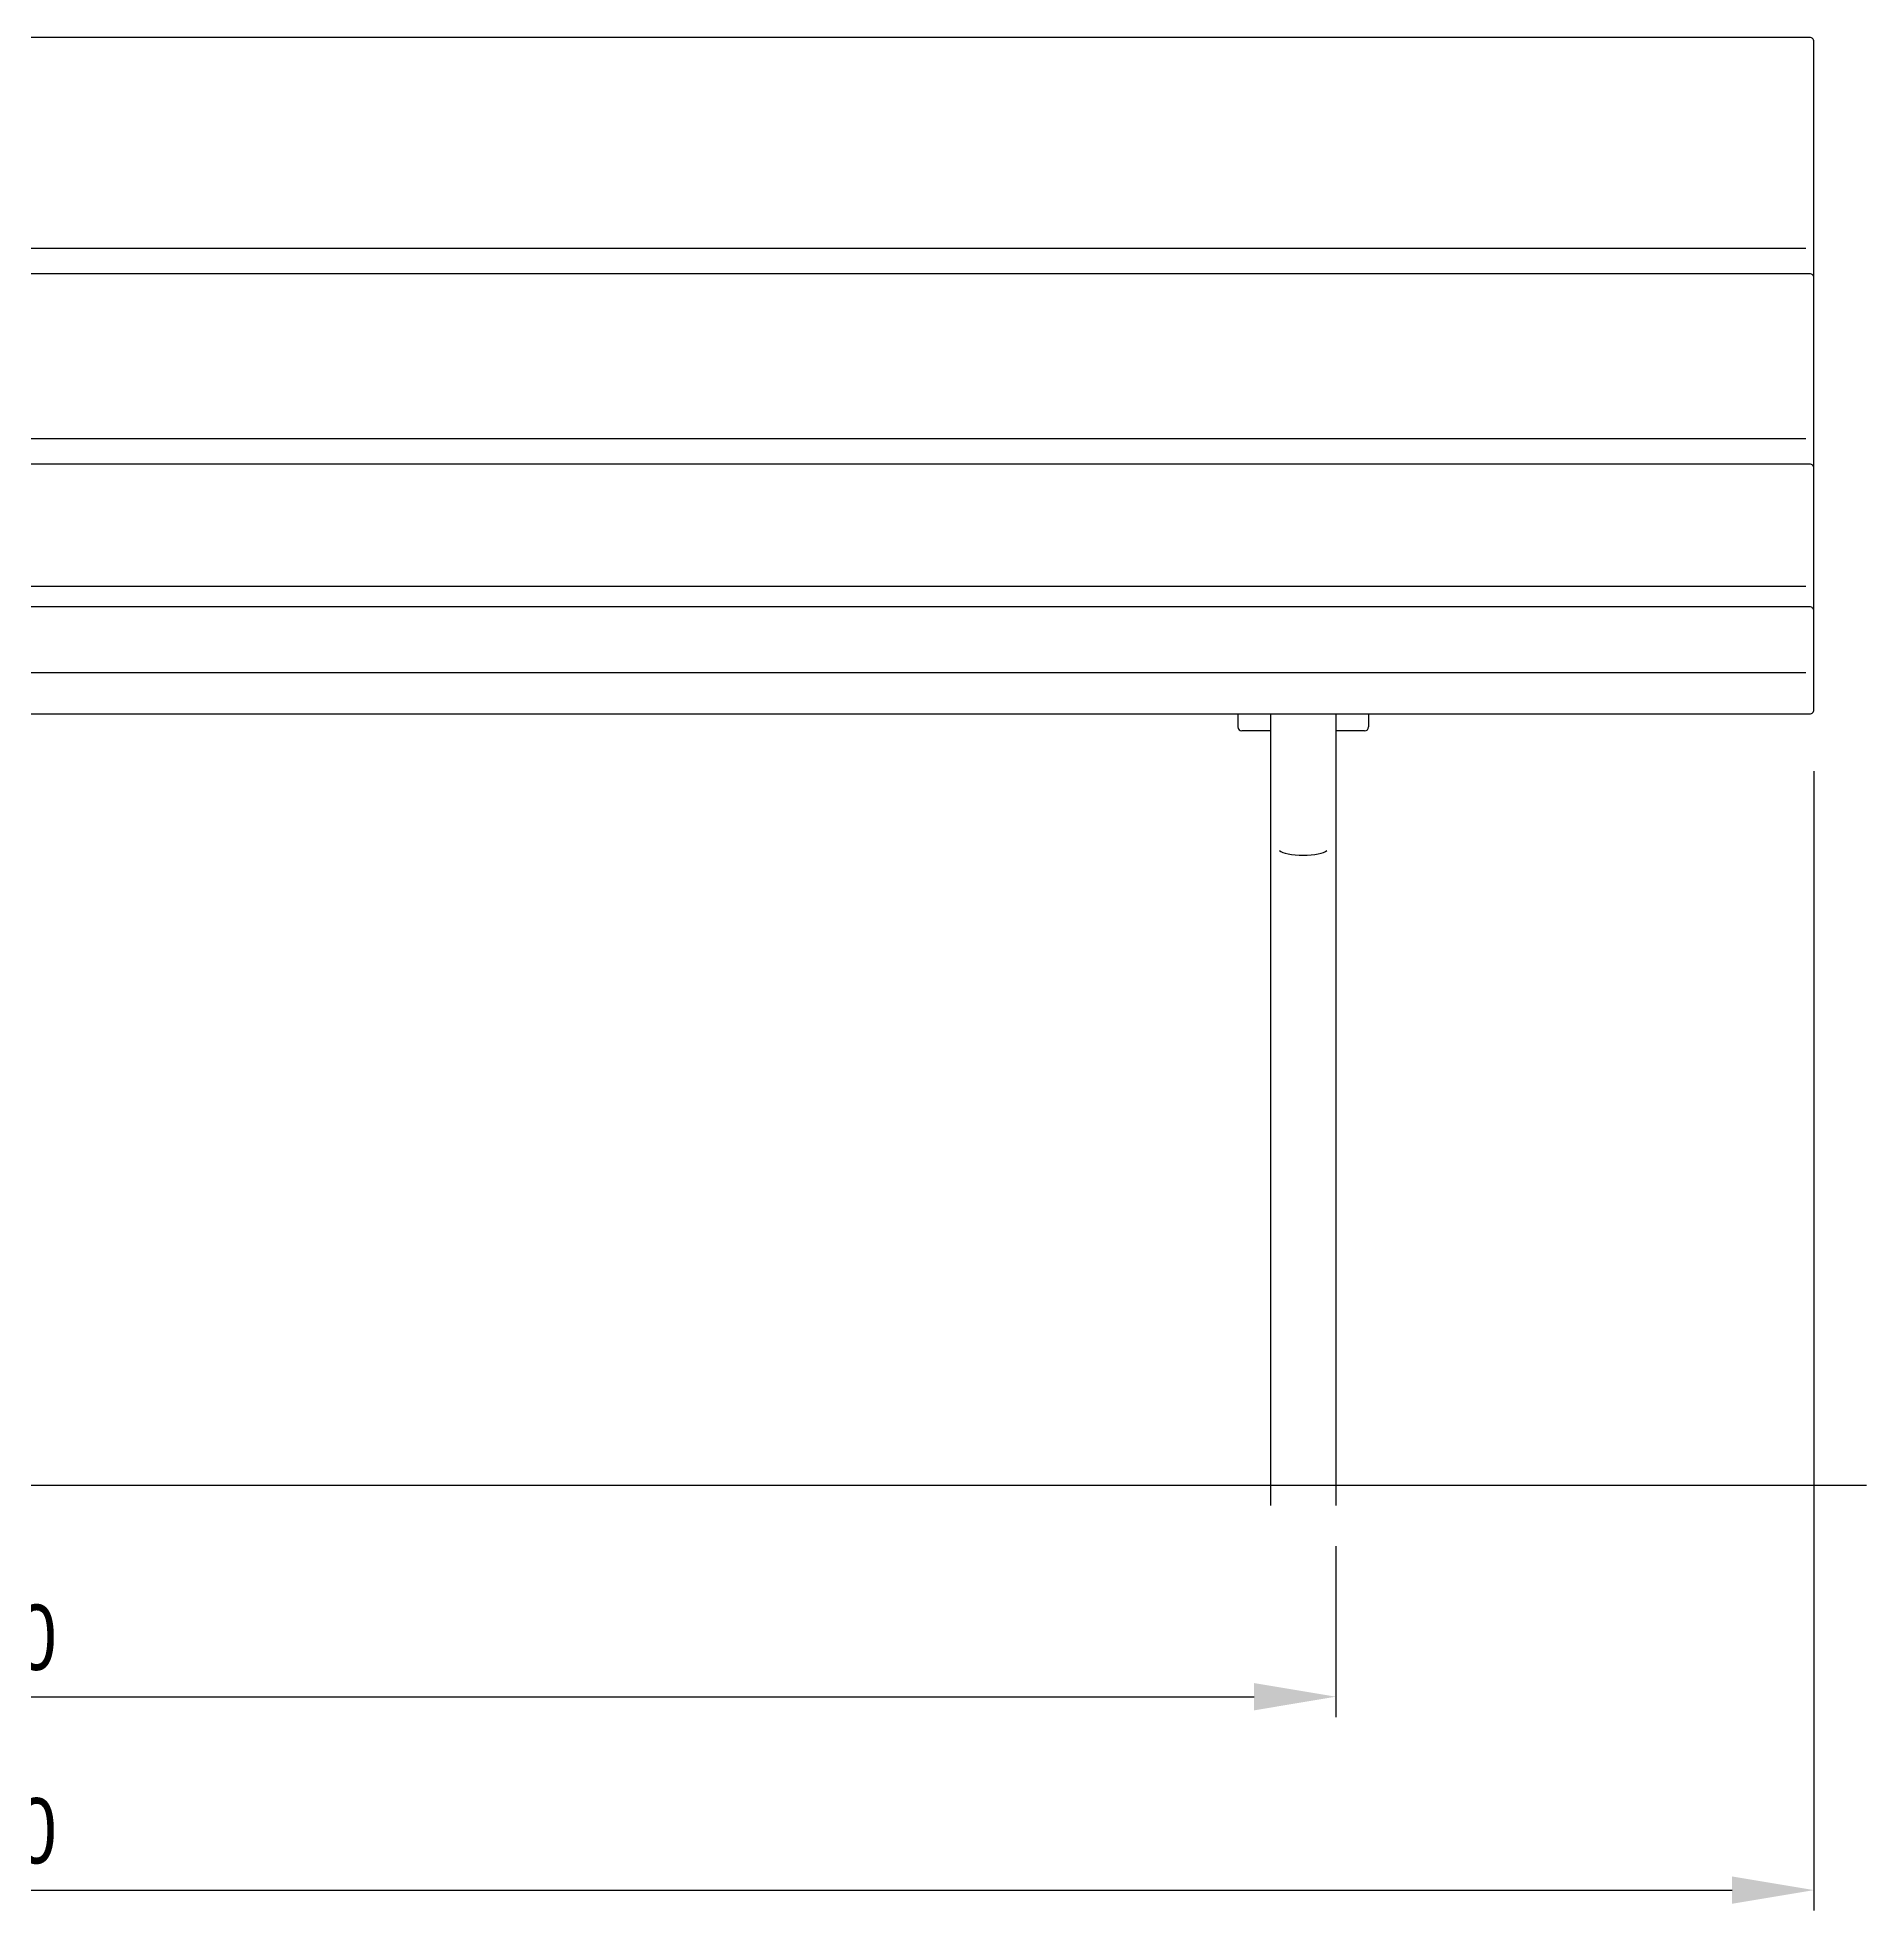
# Model space of a CAD drawing. Header units: millimetres. Extents: x 5064 to 11004, y 3085 to 7285.
# Drawn here: x 7822 to 8718, y 5802 to 6719 of the extents above; entities that cross this region are included whole.
import ezdxf

# ---------------------------------------------------------------- set-up
doc = ezdxf.new("R2010")
doc.units = ezdxf.units.MM
doc.header["$LTSCALE"] = 0.3
doc.styles.add('SEACAD_Arial', font='arial.ttf', dxfattribs={"width": 0.8})
doc.dimstyles.new('ISO-25', dxfattribs={"dimtxt": 1.6, "dimasz": 2, "dimexe": 0.5, "dimexo": 1.5, "dimtad": 1, "dimdec": 0, "dimtxsty": 'SEACAD_Arial', "dimcen": 2, "dimadec": 0, "dimazin": 0, "dimtfac": 1, "dimtdec": 0, "dimtmove": 0, "dimatfit": 3, "dimfxl": 1, "dimarcsym": 0})

# ---------------------------------------------------------------- blocks, each defined once
blk = doc.blocks.new('*D146')
at = {"color": 0, "lineweight": -2, "transparency": 16777216}
for p, q in [((6891.8, 6359.94), (6891.8, 5802.13)), ((8691.8, 6359.94), (8691.8, 5802.13)), ((6931.8, 5812.13), (8651.8, 5812.13))]:
    blk.add_line(p, q, dxfattribs=at)
at = {"color": 0, "transparency": 16777216}
for points in [[(6931.8, 5818.8), (6931.8, 5805.46), (6891.8, 5812.13)], [(8651.8, 5818.8), (8651.8, 5805.46), (8691.8, 5812.13)]]:
    blk.add_solid(points, dxfattribs=at)
at = {"layer": 'Defpoints', "color": 0, "transparency": 16777216}
for p in [(6891.8, 6389.94), (8691.8, 6389.94), (8691.8, 5812.13)]:
    blk.add_point(p, dxfattribs=at)
at = {"color": 0, "transparency": 16777216, "insert": (7791.8, 5840.97), "char_height": 32, "attachment_point": 5, "style": 'SEACAD_Arial'}
blk.add_mtext('1800', dxfattribs=at)
blk = doc.blocks.new('*D147')
at = {"color": 0, "lineweight": -2, "transparency": 16777216}
for p, q in [((7125.8, 5980.45), (7125.8, 5896.81)), ((8457.8, 5980.45), (8457.8, 5896.81)), ((7165.8, 5906.81), (8417.8, 5906.81))]:
    blk.add_line(p, q, dxfattribs=at)
at = {"color": 0, "transparency": 16777216}
for points in [[(7165.8, 5913.47), (7165.8, 5900.14), (7125.8, 5906.81)], [(8417.8, 5913.47), (8417.8, 5900.14), (8457.8, 5906.81)]]:
    blk.add_solid(points, dxfattribs=at)
at = {"layer": 'Defpoints', "color": 0, "transparency": 16777216}
for p in [(7125.8, 6010.45), (8457.8, 6010.45), (8457.8, 5906.81)]:
    blk.add_point(p, dxfattribs=at)
at = {"color": 0, "transparency": 16777216, "insert": (7791.8, 5935.66), "char_height": 32, "attachment_point": 5, "style": 'SEACAD_Arial'}
blk.add_mtext('1330', dxfattribs=at)

msp = doc.modelspace()

# ---------------------------------------------------------------- linework, layer by layer
for p, q in [((8687.8, 6615.8), (6895.8, 6615.8)), ((8687.8, 6522.56), (6895.8, 6522.56)), ((8687.8, 6450.31), (6895.8, 6450.31)), ((8687.8, 6407.98), (6895.8, 6407.98)), ((8409.8, 6387.94), (8409.8, 6381.63)), ((8425.8, 6387.94), (8425.8, 6000.43)), ((8457.8, 6387.94), (8457.8, 6000.43)), ((8473.8, 6387.94), (8473.8, 6381.63)), ((8425.8, 6379.63), (8411.8, 6379.63)), ((8471.8, 6379.63), (8457.8, 6379.63)), ((6862.59, 6010.45), (8717.59, 6010.45))]:
    msp.add_line(p, q)
for points in [[(8691.8, 6601.45), (8691.8, 6717.1, 0.414214), (8689.8, 6719.1), (6893.8, 6719.1, 0.414214), (6891.8, 6717.1), (6891.8, 6601.45)], [(8691.8, 6508.22), (8691.8, 6601.45, 0.414214), (8689.8, 6603.45), (6893.8, 6603.45, 0.414214), (6891.8, 6601.45), (6891.8, 6508.22)], [(8691.8, 6438.33), (8691.8, 6508.22, 0.414214), (8689.8, 6510.22), (6893.8, 6510.22, 0.414214), (6891.8, 6508.22), (6891.8, 6438.33)]]:
    msp.add_lwpolyline(points, format="xyb")
msp.add_lwpolyline([(6893.8, 6387.94), (8689.8, 6387.94, 0.414214), (8691.8, 6389.94), (8691.8, 6438.33, 0.414214), (8689.8, 6440.33), (6893.8, 6440.33, 0.414214), (6891.8, 6438.33), (6891.8, 6389.94, 0.414214)], format="xyb", close=True)
for centre, start, end in [((8411.8, 6381.63), 180, 270), ((8471.8, 6381.63), 270, 0)]:
    msp.add_arc(centre, 2, start, end)
msp.add_ellipse((8441.8, 6321.78), major_axis=(-12, 0), ratio=0.25, start_param=0.25268, end_param=2.888912)

# ---------------------------------------------------------------- dimensions: what is measured, and where the dimension line sits
dim = msp.add_linear_dim(base=(8691.8, 5812.13), p1=(6891.8, 6389.94), p2=(8691.8, 6389.94), dimstyle='ISO-25')
dim.commit()
dim.dimension.update_dxf_attribs({"geometry": '*D146', "text_midpoint": (7791.8, 5840.97)})
dim = msp.add_linear_dim(base=(8457.8, 5906.81), p1=(7125.8, 6010.45), p2=(8457.8, 6010.45), dimstyle='ISO-25', override={"dimrnd": 10})
dim.commit()
dim.dimension.update_dxf_attribs({"geometry": '*D147', "text_midpoint": (7791.8, 5935.66)})

doc.saveas('drawing.dxf')
